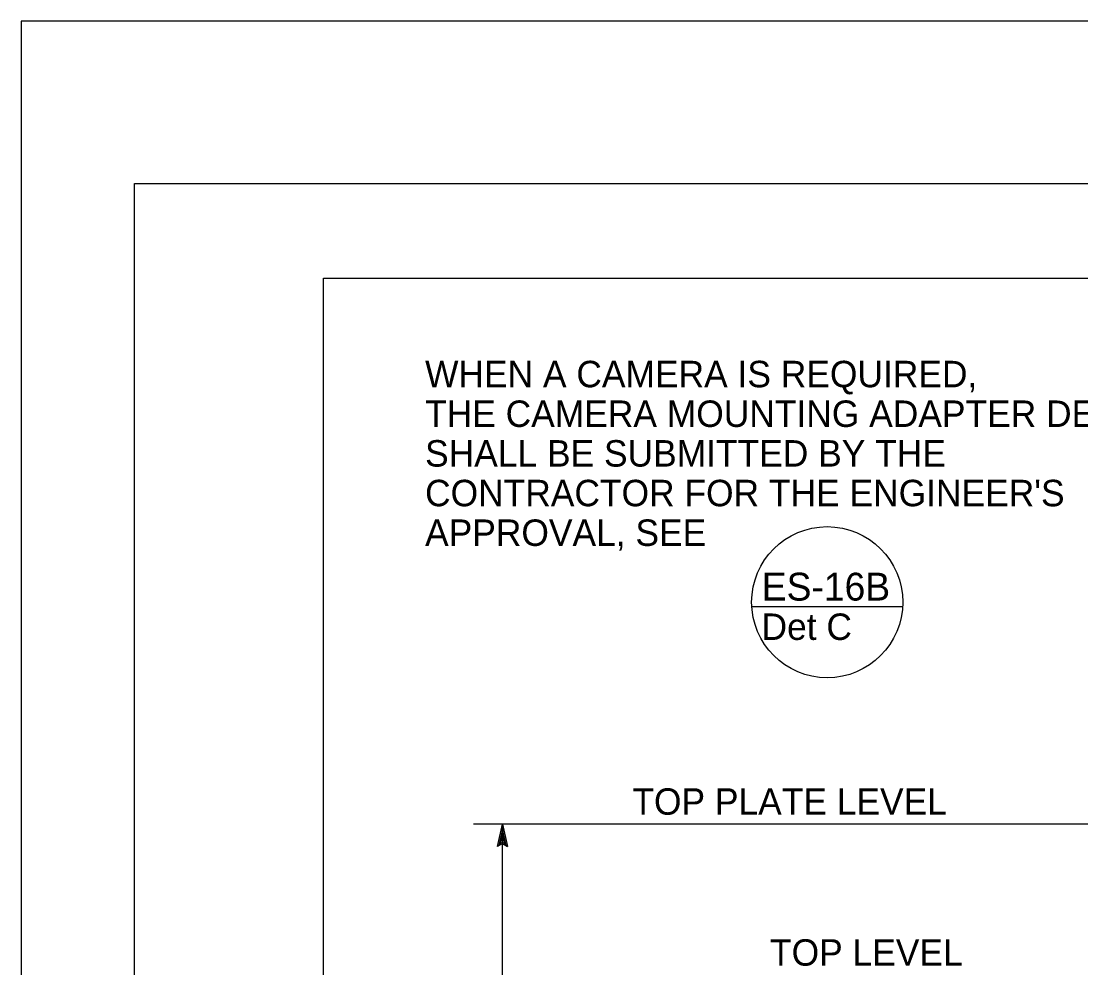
# Model space of a CAD drawing. Extents: x -893 to 867, y -474 to 712.
# Drawn here: x -893.5 to -613, y 461.3 to 712 of the extents above; entities that cross this region are included whole.
import ezdxf

# ---------------------------------------------------------------- set-up
doc = ezdxf.new("R2010")
doc.units = 0
for name, color, linetype in [('10 Sheet Format', 7, 'Continuous'), ('56 Stage 3 Anno', 7, 'Continuous'), ('57 Undefined', 7, 'Continuous'), ('border_PLOTTING-ELEMENTS', 7, 'Continuous'), ('border_rw_22x34_Cut_Lines', 7, 'Continuous'), ('border_SHEET', 7, 'Continuous')]:
    doc.layers.add(name, color=color, linetype=linetype)

msp = doc.modelspace()

# ---------------------------------------------------------------- linework, layer by layer
at = {"layer": '56 Stage 3 Anno'}
for p, q in [((-589.38, 499.4), (-773.78, 499.4)), ((-766.09, -185.6), (-766.09, 499.4))]:
    msp.add_line(p, q, dxfattribs=at)
msp.add_lwpolyline([(-767.41, 493.49), (-766.09, 499.4), (-764.78, 493.49), (-765.13, 493.7), (-766.08, 498.03), (-767.06, 493.7), (-766.71, 493.91), (-766.09, 496.68), (-765.48, 493.91), (-765.82, 494.12), (-766.09, 495.32), (-766.36, 494.12), (-766.09, 494.28), (-764.78, 493.49), (-766.09, 494.28)], close=True, dxfattribs=at)
at = {"layer": '57 Undefined'}
msp.add_line((-700.11, 556.98), (-660.15, 556.98), dxfattribs=at)
msp.add_circle((-680.15, 558.14), 20, dxfattribs=at)
at = {"layer": 'border_PLOTTING-ELEMENTS'}
for points in [[(-893.46, -474.04), (866.54, -474.04), (866.54, 711.96), (-893.46, 711.96)], [(-863.46, 668.96), (836.54, 668.96), (836.54, -431.04), (-863.46, -431.04)]]:
    msp.add_lwpolyline(points, close=True, dxfattribs=at)
at = {"layer": 'border_rw_22x34_Cut_Lines'}
msp.add_lwpolyline([(-863.46, 668.96), (836.54, 668.96), (836.54, -431.04), (-863.46, -431.04)], close=True, dxfattribs=at)
at = {"layer": 'border_SHEET'}
for p, q in [((-813.46, 643.95), (811.54, 643.95)), ((-813.46, -406.05), (-813.46, 643.95))]:
    msp.add_line(p, q, dxfattribs=at)

# ---------------------------------------------------------------- texts
at = {"layer": '10 Sheet Format'}
for s, height, p in [('ES-16B', 7.373, (-697.47, 558.57)), ('Det C', 7, (-697.53, 548.15)), ('TOP PLATE LEVEL', 7, (-731.71, 501.87))]:
    msp.add_text(s, height=height, dxfattribs=at).set_placement(p)
at = {"layer": '57 Undefined'}
for s, p in [('WHEN A CAMERA IS REQUIRED,', (-786.57, 615.04)), ('THE CAMERA MOUNTING ADAPTER DETAIL', (-786.57, 604.54)), ('SHALL BE SUBMITTED BY THE', (-786.57, 594.04)), ("CONTRACTOR FOR THE ENGINEER'S", (-786.57, 583.54)), ('APPROVAL, SEE', (-786.57, 573.04)), ('TOP LEVEL', (-695.28, 461.91))]:
    msp.add_text(s, height=7, dxfattribs=at).set_placement(p)

doc.saveas('drawing.dxf')
